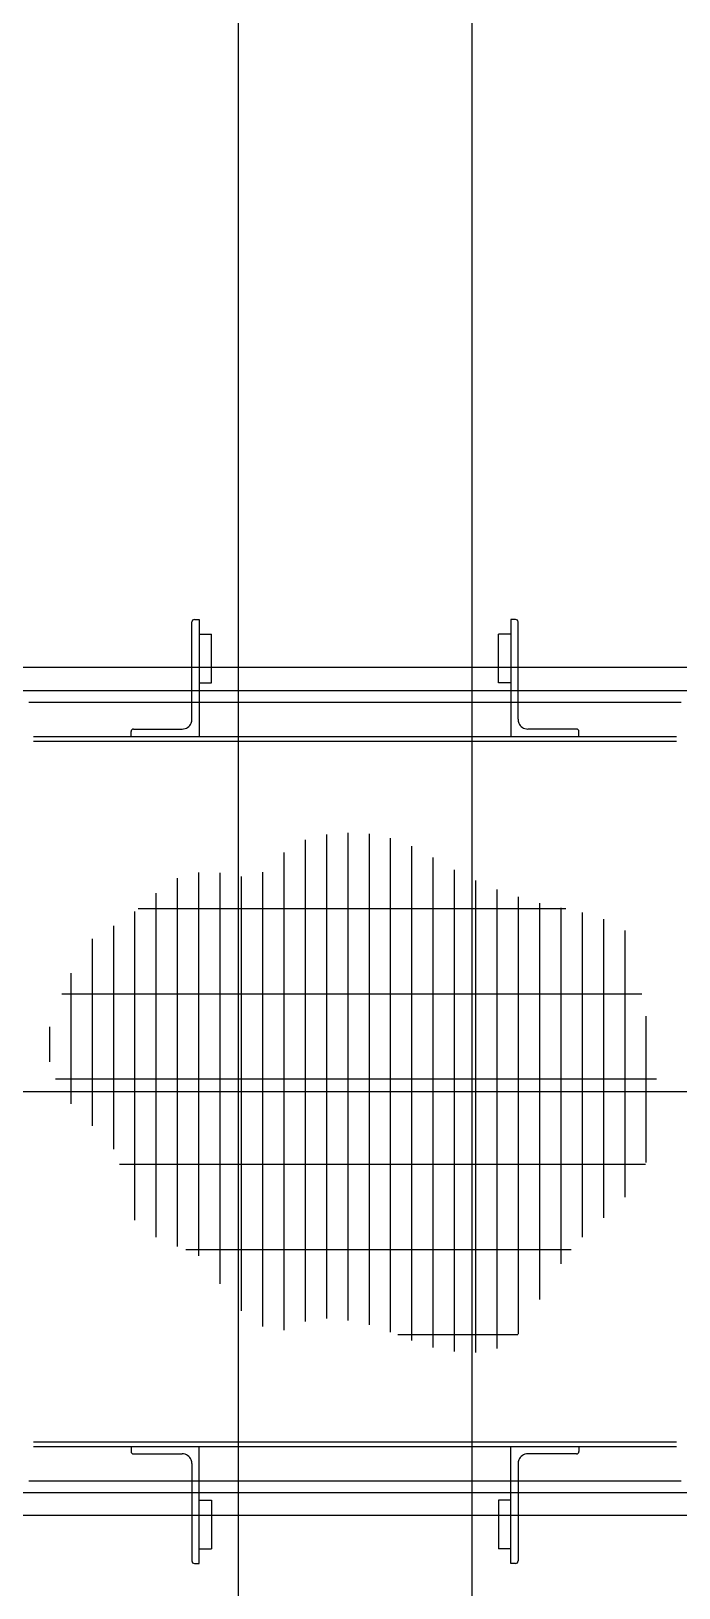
# Model space of a CAD drawing. Extents: x -16413 to 78405, y -232 to 83089.
# Drawn here: x 19149.7 to 19182.9, y 53322.8 to 53402.8 of the extents above; entities that cross this region are included whole.
import ezdxf

# ---------------------------------------------------------------- set-up
doc = ezdxf.new("R2010")
doc.units = 0
doc.header["$LTSCALE"] = 350
doc.header["$MEASUREMENT"] = 0
doc.layers.add('BACKGROUND', color=7, linetype='CONTINUOUS')

msp = doc.modelspace()

# ---------------------------------------------------------------- linework, layer by layer
at = {"layer": 'BACKGROUND'}
for p, q in [((19172.305, 53810.319), (19172.305, 53306.319)), ((19160.305, 53798.319), (19160.305, 53318.319)), ((19157.933, 53368.92), (19157.933, 53372.42)), ((19158.058, 53372.545), (19158.308, 53372.545)), ((19158.308, 53372.545), (19158.308, 53368.92)), ((19174.552, 53372.545), (19174.302, 53372.545)), ((19174.302, 53372.545), (19174.302, 53368.92)), ((19174.677, 53368.92), (19174.677, 53372.42)), ((19158.308, 53371.795), (19158.933, 53371.795)), ((19158.933, 53369.295), (19158.933, 53371.795)), ((19158.933, 53369.295), (19158.933, 53371.795)), ((19174.302, 53371.795), (19173.677, 53371.795)), ((19173.677, 53369.295), (19173.677, 53371.795)), ((19173.677, 53369.295), (19173.677, 53371.795)), ((19238.555, 53370.079), (19094.055, 53370.079)), ((19158.308, 53369.295), (19158.933, 53369.295)), ((19174.302, 53369.295), (19173.677, 53369.295)), ((19093.305, 53368.905), (19239.305, 53368.905)), ((19149.555, 53368.305), (19183.055, 53368.305)), ((19157.933, 53367.42), (19157.933, 53368.92)), ((19158.308, 53368.92), (19158.308, 53366.545)), ((19174.302, 53368.92), (19174.302, 53366.545)), ((19174.677, 53367.42), (19174.677, 53368.92)), ((19154.808, 53366.545), (19154.808, 53366.795)), ((19154.933, 53366.92), (19157.433, 53366.92)), ((19177.677, 53366.92), (19175.177, 53366.92)), ((19177.802, 53366.545), (19177.802, 53366.795)), ((19149.805, 53366.545), (19182.805, 53366.545)), ((19149.805, 53366.305), (19182.805, 53366.305)), ((19163.76, 53336.49), (19163.76, 53361.228)), ((19164.854, 53336.647), (19164.854, 53361.51)), ((19165.948, 53336.553), (19165.948, 53361.596)), ((19167.042, 53336.32), (19167.042, 53361.539)), ((19168.135, 53335.952), (19168.135, 53361.32)), ((19162.667, 53336.052), (19162.667, 53360.587)), ((19169.229, 53335.519), (19169.229, 53360.907)), ((19170.323, 53335.16), (19170.323, 53360.326)), ((19158.292, 53339.861), (19158.292, 53359.545)), ((19159.385, 53338.432), (19159.385, 53359.53)), ((19161.573, 53336.235), (19161.573, 53359.576)), ((19171.417, 53334.947), (19171.417, 53359.682)), ((19157.198, 53340.339), (19157.198, 53359.268)), ((19160.479, 53337.037), (19160.479, 53359.348)), ((19172.51, 53334.907), (19172.51, 53359.135)), ((19173.604, 53335.101), (19173.604, 53358.679)), ((19156.104, 53340.819), (19156.104, 53358.499)), ((19174.698, 53335.848), (19174.698, 53358.299)), ((19175.792, 53337.616), (19175.792, 53357.986)), ((19155.01, 53341.692), (19155.01, 53357.546)), ((19177.129, 53357.682), (19155.175, 53357.682)), ((19176.885, 53339.458), (19176.885, 53357.732)), ((19177.979, 53340.828), (19177.979, 53357.496)), ((19179.073, 53341.816), (19179.073, 53357.164)), ((19153.917, 53345.343), (19153.917, 53356.807)), ((19180.167, 53342.883), (19180.167, 53356.575)), ((19152.823, 53346.538), (19152.823, 53356.14)), ((19151.729, 53347.678), (19151.729, 53354.378)), ((19181.038, 53353.307), (19151.262, 53353.307)), ((19150.635, 53349.834), (19150.635, 53351.624)), ((19181.26, 53344.655), (19181.26, 53352.173)), ((19093.305, 53348.305), (19239.305, 53348.305)), ((19181.788, 53348.932), (19150.923, 53348.932)), ((19181.217, 53344.557), (19154.221, 53344.557)), ((19177.407, 53340.182), (19157.619, 53340.182)), ((19174.663, 53335.807), (19168.502, 53335.807)), ((19149.805, 53330.309), (19182.805, 53330.309)), ((19149.805, 53330.069), (19182.805, 53330.069)), ((19154.808, 53330.069), (19154.808, 53329.819)), ((19158.308, 53327.694), (19158.308, 53330.069)), ((19174.302, 53327.694), (19174.302, 53330.069)), ((19177.802, 53330.069), (19177.802, 53329.819)), ((19154.933, 53329.694), (19157.433, 53329.694)), ((19157.933, 53329.194), (19157.933, 53327.694)), ((19174.677, 53329.194), (19174.677, 53327.694)), ((19177.677, 53329.694), (19175.177, 53329.694)), ((19149.555, 53328.305), (19183.055, 53328.305)), ((19093.305, 53327.705), (19239.305, 53327.705)), ((19157.933, 53327.694), (19157.933, 53324.194)), ((19158.308, 53324.069), (19158.308, 53327.694)), ((19174.302, 53324.069), (19174.302, 53327.694)), ((19174.677, 53327.694), (19174.677, 53324.194)), ((19158.308, 53327.319), (19158.933, 53327.319)), ((19158.933, 53327.319), (19158.933, 53324.819)), ((19158.933, 53327.319), (19158.933, 53324.819)), ((19173.677, 53327.319), (19173.677, 53324.819)), ((19173.677, 53327.319), (19173.677, 53324.819)), ((19174.302, 53327.319), (19173.677, 53327.319)), ((19238.555, 53326.531), (19094.055, 53326.531)), ((19158.308, 53324.819), (19158.933, 53324.819)), ((19174.302, 53324.819), (19173.677, 53324.819)), ((19158.058, 53324.069), (19158.308, 53324.069)), ((19174.552, 53324.069), (19174.302, 53324.069))]:
    msp.add_line(p, q, dxfattribs=at)
for centre, radius, start, end in [((22859.852, 59900.699), 10167.986, 215.7516982, 264.5832458), ((19158.058, 53372.42), 0.125, 90, 180), ((19174.552, 53372.42), 0.125, 0, 90), ((19154.933, 53366.795), 0.125, 90, 180), ((19157.433, 53367.42), 0.5, 270, 337.51171), ((19157.432, 53367.42), 0.501, 337.51171, 359.96855), ((19175.178, 53367.42), 0.501, 180.03145, 202.48829), ((19175.177, 53367.42), 0.5, 202.48829, 270), ((19177.677, 53366.795), 0.125, 0, 90), ((19154.933, 53329.819), 0.125, 180, 270), ((19157.433, 53329.194), 0.5, 22.48829, 90), ((19157.432, 53329.194), 0.501, 0.03145, 22.48829), ((19175.178, 53329.194), 0.501, 157.51171, 179.96855), ((19175.177, 53329.194), 0.5, 90, 157.51171), ((19177.677, 53329.819), 0.125, 270, 0), ((19158.058, 53324.194), 0.125, 180, 270), ((19174.552, 53324.194), 0.125, 270, 0)]:
    msp.add_arc(centre, radius, start, end, dxfattribs=at)

doc.saveas('drawing.dxf')
